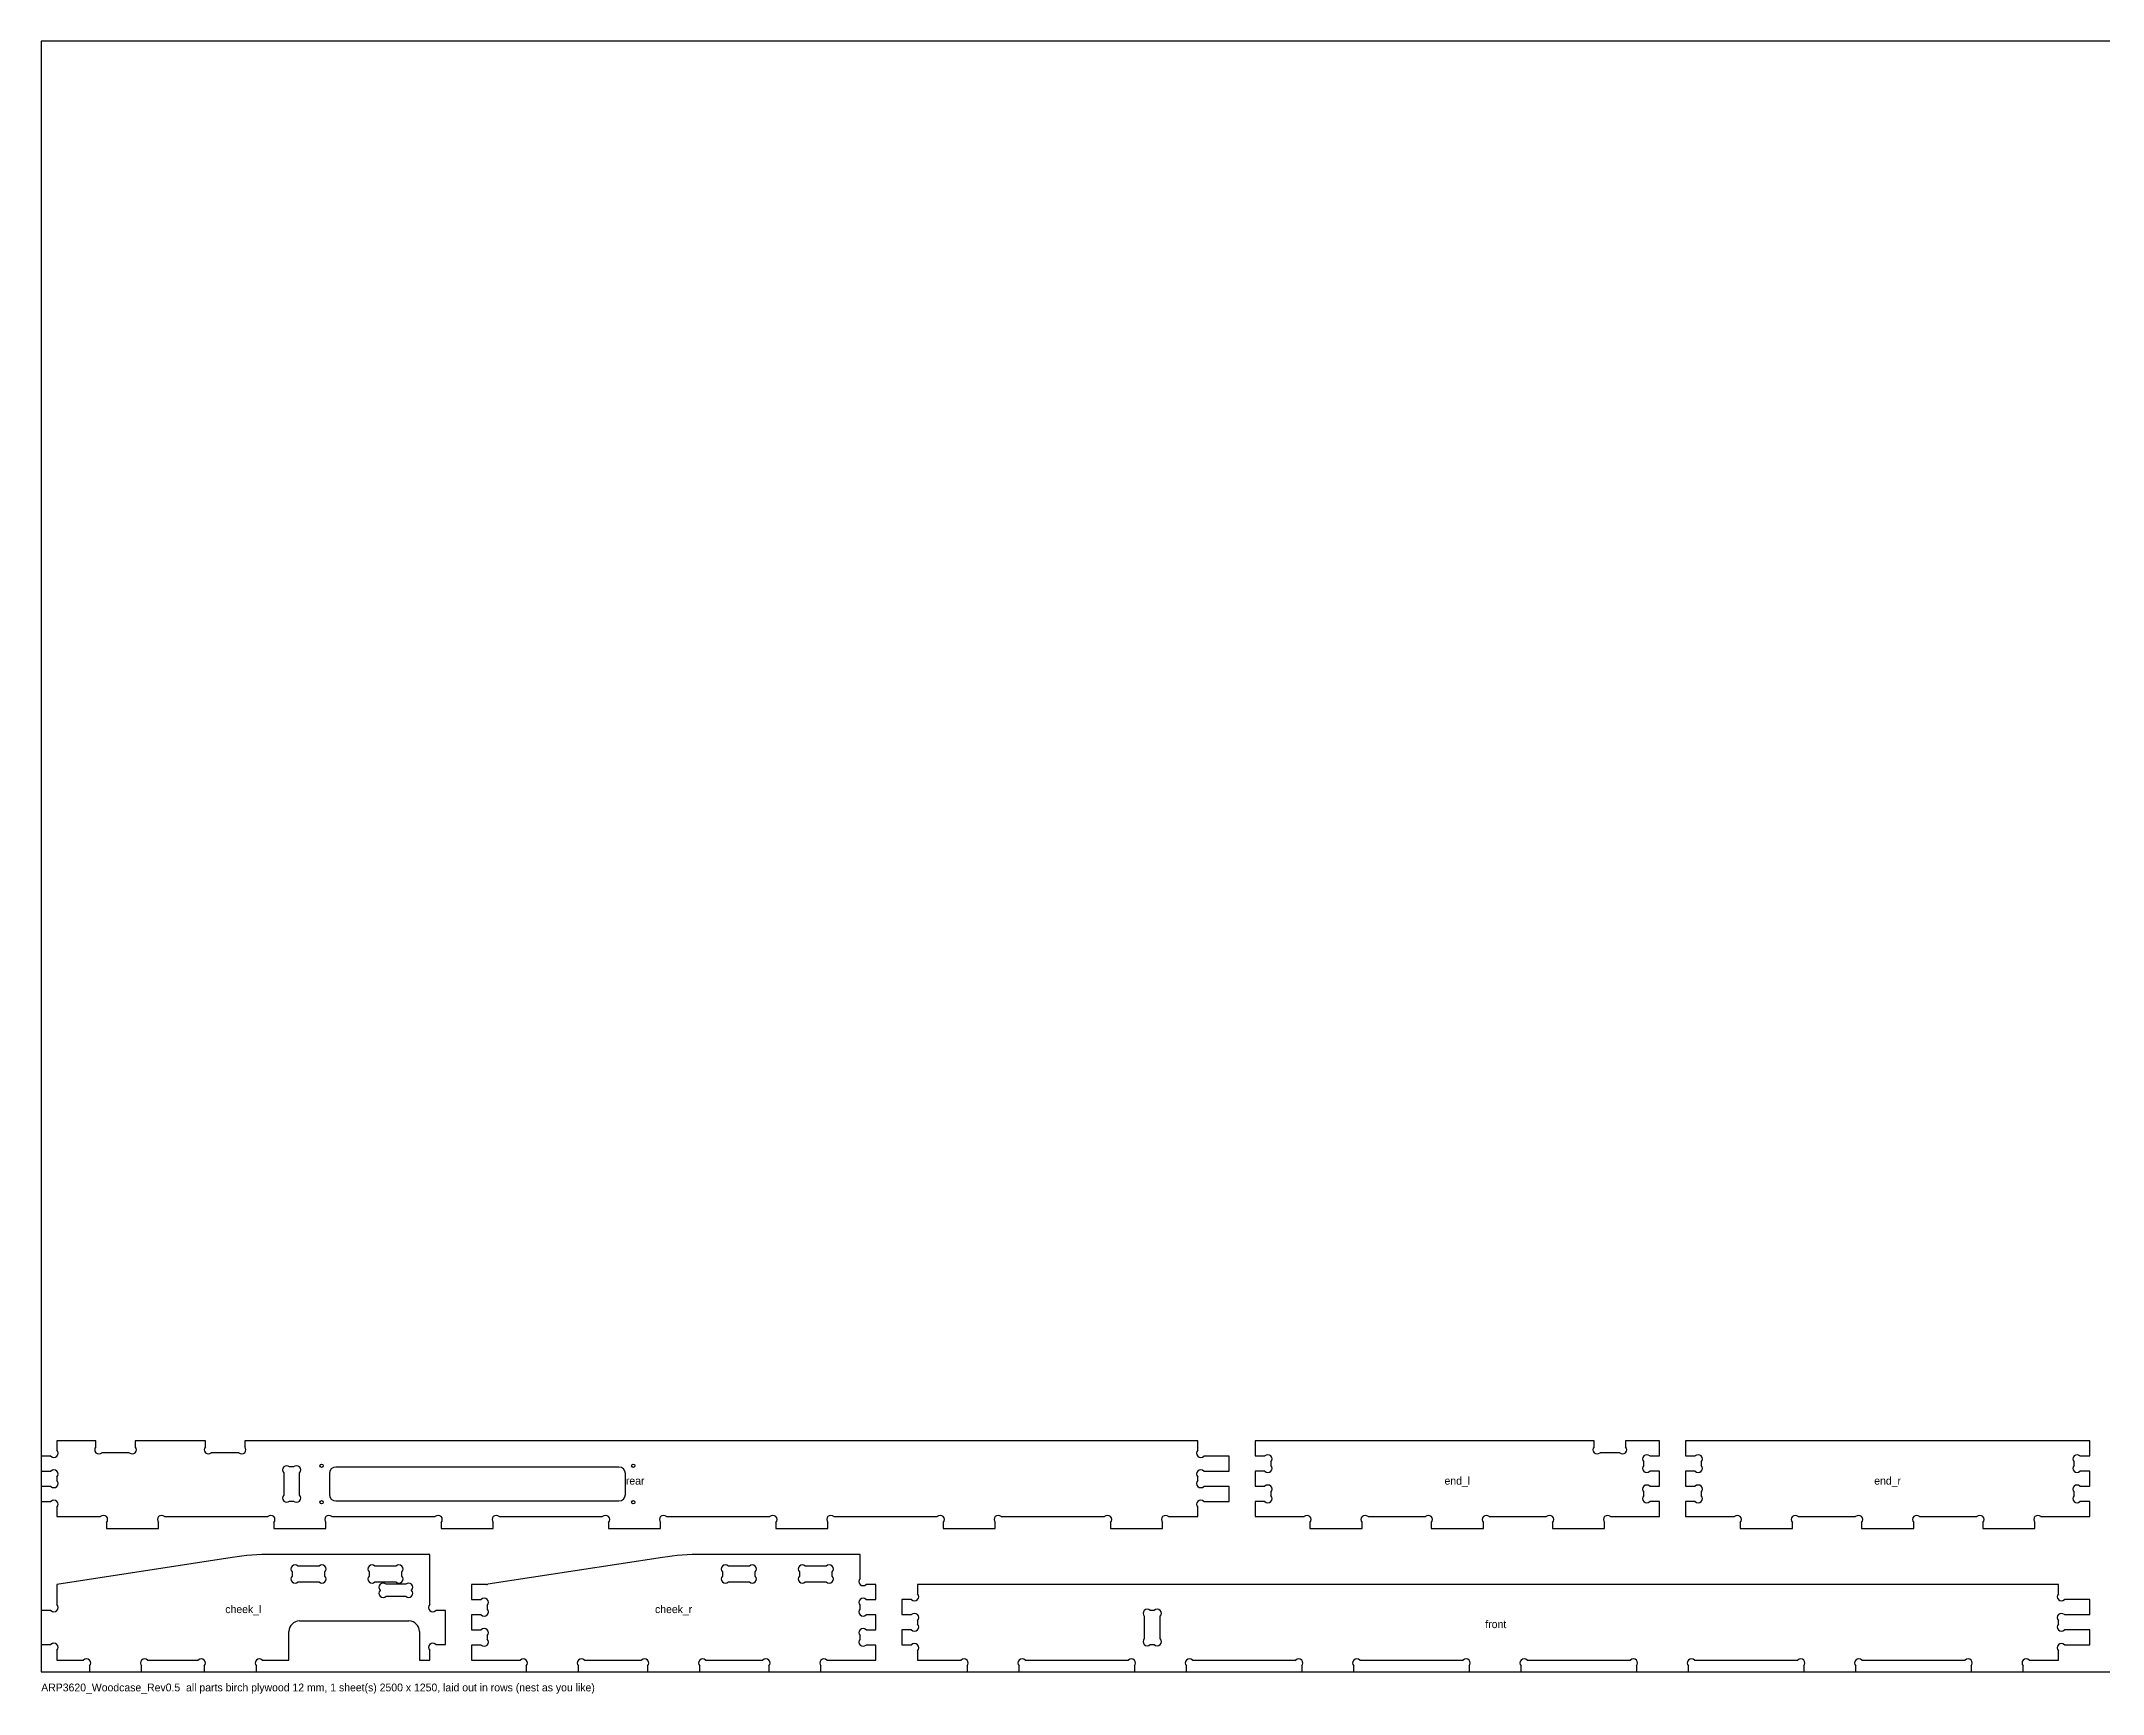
# Model space of a CAD drawing. Header units: millimetres. Extents: x 0 to 2500, y -17 to 1250.
# Drawn here: x 0 to 1581, y -17 to 1250 of the extents above; entities that cross this region are included whole.
import ezdxf
from ezdxf.enums import TextEntityAlignment as Align

# ---------------------------------------------------------------- set-up
doc = ezdxf.new("R2010")
doc.units = ezdxf.units.MM
for name, color, linetype in [('CUTOUT', 1, 'CONTINUOUS'), ('NOTE', 8, 'CONTINUOUS'), ('OUTLINE', 7, 'CONTINUOUS'), ('PILOT', 4, 'CONTINUOUS')]:
    doc.layers.add(name, color=color, linetype=linetype)

msp = doc.modelspace()

# ---------------------------------------------------------------- linework, layer by layer
at = {"layer": 'CUTOUT'}
for p, q in [((185.925, 152.5495), (185.925, 135.4505)), ((193.5495, 157.075), (190.4505, 157.075)), ((198.075, 135.4505), (198.075, 152.5495)), ((221, 152), (221, 136)), ((443, 157), (226, 157)), ((448, 136), (448, 152)), ((190.4505, 130.925), (193.5495, 130.925)), ((226, 131), (443, 131)), ((213.0495, 81.075), (196.9505, 81.075)), ((272.0495, 81.075), (255.9505, 81.075)), ((543.0495, 81.075), (526.9505, 81.075)), ((602.0495, 81.075), (585.9505, 81.075)), ((192.425, 76.5495), (192.425, 73.4505)), ((196.9505, 68.925), (213.0495, 68.925)), ((217.575, 73.4505), (217.575, 76.5495)), ((251.425, 76.5495), (251.425, 73.4505)), ((255.9505, 68.925), (272.0495, 68.925)), ((279.5495, 67.075), (264.4505, 67.075)), ((276.575, 73.4505), (276.575, 76.5495)), ((522.425, 76.5495), (522.425, 73.4505)), ((526.9505, 68.925), (543.0495, 68.925)), ((547.575, 73.4505), (547.575, 76.5495)), ((581.425, 76.5495), (581.425, 73.4505)), ((585.9505, 68.925), (602.0495, 68.925)), ((606.575, 73.4505), (606.575, 76.5495)), ((259.925, 62.5495), (259.925, 62.4505)), ((264.4505, 57.925), (279.5495, 57.925)), ((284.075, 62.4505), (284.075, 62.5495)), ((845.925, 42.5495), (845.925, 25.4505)), ((853.5495, 47.075), (850.4505, 47.075)), ((858.075, 25.4505), (858.075, 42.5495)), ((850.4505, 20.925), (853.5495, 20.925))]:
    msp.add_line(p, q, dxfattribs=at)
for centre, radius, start, end in [((188.1877, 154.8123), 3.2, 45, 225), ((195.8123, 154.8123), 3.2, 315, 135), ((226, 152), 5, 90, 180), ((443, 152), 5, 0, 90), ((188.1877, 133.1877), 3.2, 135, 315), ((195.8123, 133.1877), 3.2, 225, 45), ((226, 136), 5, 180, 270), ((443, 136), 5, 270, 0), ((194.6877, 78.8123), 3.2, 45, 225), ((215.3123, 78.8123), 3.2, 315, 135), ((253.6877, 78.8123), 3.2, 45, 225), ((274.3123, 78.8123), 3.2, 315, 135), ((524.6877, 78.8123), 3.2, 45, 225), ((545.3123, 78.8123), 3.2, 315, 135), ((583.6877, 78.8123), 3.2, 45, 225), ((604.3123, 78.8123), 3.2, 315, 135), ((194.6877, 71.1877), 3.2, 135, 315), ((215.3123, 71.1877), 3.2, 225, 45), ((253.6877, 71.1877), 3.2, 135, 315), ((262.1877, 64.8123), 3.2, 45, 225), ((274.3123, 71.1877), 3.2, 225, 45), ((281.8123, 64.8123), 3.2, 315, 135), ((524.6877, 71.1877), 3.2, 135, 315), ((545.3123, 71.1877), 3.2, 225, 45), ((583.6877, 71.1877), 3.2, 135, 315), ((604.3123, 71.1877), 3.2, 225, 45), ((262.1877, 60.1877), 3.2, 135, 315), ((281.8123, 60.1877), 3.2, 225, 45), ((848.1877, 44.8123), 3.2, 45, 225), ((855.8123, 44.8123), 3.2, 315, 135), ((848.1877, 23.1877), 3.2, 135, 315), ((855.8123, 23.1877), 3.2, 225, 45)]:
    msp.add_arc(centre, radius, start, end, dxfattribs=at)
at = {"layer": 'NOTE'}
for p, q in [((2500, 1250), (0, 1250)), ((0, 1250), (0, 0)), ((0, 0), (2500, 0))]:
    msp.add_line(p, q, dxfattribs=at)
at = {"layer": 'OUTLINE'}
for p, q in [((41.925, 177), (12, 177)), ((12, 177), (12, 169.8505)), ((41.925, 172.5255), (41.925, 177)), ((125.925, 177), (72.075, 177)), ((72.075, 177), (72.075, 172.5255)), ((125.925, 172.5255), (125.925, 177)), ((887, 177), (156.075, 177)), ((156.075, 177), (156.075, 172.5255)), ((887, 169.8505), (887, 177)), ((1190.925, 177), (931, 177)), ((931, 177), (931, 165.475)), ((1190.925, 172.5255), (1190.925, 177)), ((1241, 177), (1215.075, 177)), ((1215.075, 177), (1215.075, 172.5255)), ((1241, 165.475), (1241, 177)), ((1571, 177), (1261, 177)), ((1261, 177), (1261, 165.475)), ((1571, 165.475), (1571, 177)), ((7.4745, 165.325), (0, 165.325)), ((0, 165.325), (0, 153.875)), ((67.5495, 168), (46.4505, 168)), ((151.5495, 168), (130.4505, 168)), ((911, 165.325), (891.5255, 165.325)), ((911, 153.875), (911, 165.325)), ((931, 165.475), (938.4745, 165.475)), ((943, 160.9495), (943, 158.2505)), ((1210.5495, 168), (1195.4505, 168)), ((1229, 158.2505), (1229, 160.9495)), ((1233.5255, 165.475), (1241, 165.475)), ((1261, 165.475), (1268.4745, 165.475)), ((1273, 160.9495), (1273, 158.2505)), ((1559, 158.2505), (1559, 160.9495)), ((1563.5255, 165.475), (1571, 165.475)), ((0, 153.875), (7.4745, 153.875)), ((12, 149.3495), (12, 146.6505)), ((887, 146.6505), (887, 149.3495)), ((891.5255, 153.875), (911, 153.875)), ((938.4745, 153.725), (931, 153.725)), ((931, 153.725), (931, 142.275)), ((1241, 153.725), (1233.5255, 153.725)), ((1241, 142.275), (1241, 153.725)), ((1268.4745, 153.725), (1261, 153.725)), ((1261, 153.725), (1261, 142.275)), ((1571, 153.725), (1563.5255, 153.725)), ((1571, 142.275), (1571, 153.725)), ((7.4745, 142.125), (0, 142.125)), ((0, 142.125), (0, 130.675)), ((0, 130.675), (7.4745, 130.675)), ((911, 142.125), (891.5255, 142.125)), ((891.5255, 130.675), (911, 130.675)), ((911, 130.675), (911, 142.125)), ((931, 142.275), (938.4745, 142.275)), ((938.4745, 130.525), (931, 130.525)), ((931, 130.525), (931, 119)), ((943, 137.7495), (943, 135.0505)), ((1229, 135.0505), (1229, 137.7495)), ((1233.5255, 142.275), (1241, 142.275)), ((1241, 130.525), (1233.5255, 130.525)), ((1241, 119), (1241, 130.525)), ((1261, 142.275), (1268.4745, 142.275)), ((1268.4745, 130.525), (1261, 130.525)), ((1261, 130.525), (1261, 119)), ((1273, 137.7495), (1273, 135.0505)), ((1559, 135.0505), (1559, 137.7495)), ((1563.5255, 142.275), (1571, 142.275)), ((1571, 130.525), (1563.5255, 130.525)), ((1571, 119), (1571, 130.525)), ((12, 126.1495), (12, 119)), ((12, 119), (45.4745, 119)), ((50, 114.4745), (50, 110)), ((90, 110), (90, 114.4745)), ((94.5255, 119), (173.8078, 119)), ((178.3333, 114.4745), (178.3333, 110)), ((218.3333, 110), (218.3333, 114.4745)), ((222.8588, 119), (302.1412, 119)), ((306.6667, 114.4745), (306.6667, 110)), ((346.6667, 110), (346.6667, 114.4745)), ((351.1922, 119), (430.4745, 119)), ((435, 114.4745), (435, 110)), ((475, 110), (475, 114.4745)), ((479.5255, 119), (558.8078, 119)), ((563.3333, 114.4745), (563.3333, 110)), ((603.3333, 110), (603.3333, 114.4745)), ((607.8588, 119), (687.1412, 119)), ((691.6667, 114.4745), (691.6667, 110)), ((731.6667, 110), (731.6667, 114.4745)), ((736.1922, 119), (815.4745, 119)), ((820, 114.4745), (820, 110)), ((860, 110), (860, 114.4745)), ((864.5255, 119), (887, 119)), ((887, 119), (887, 126.1495)), ((931, 119), (968.4745, 119)), ((973, 114.4745), (973, 110)), ((1013, 110), (1013, 114.4745)), ((1017.5255, 119), (1061.4745, 119)), ((1066, 114.4745), (1066, 110)), ((1106, 110), (1106, 114.4745)), ((1110.5255, 119), (1154.4745, 119)), ((1159, 114.4745), (1159, 110)), ((1199, 110), (1199, 114.4745)), ((1203.5255, 119), (1241, 119)), ((1261, 119), (1298.4745, 119)), ((1303, 114.4745), (1303, 110)), ((1343, 110), (1343, 114.4745)), ((1347.5255, 119), (1391.4745, 119)), ((1396, 114.4745), (1396, 110)), ((1436, 110), (1436, 114.4745)), ((1440.5255, 119), (1484.4745, 119)), ((1489, 114.4745), (1489, 110)), ((1529, 110), (1529, 114.4745)), ((1533.5255, 119), (1571, 119)), ((50, 110), (90, 110)), ((178.3333, 110), (218.3333, 110)), ((306.6667, 110), (346.6667, 110)), ((435, 110), (475, 110)), ((563.3333, 110), (603.3333, 110)), ((691.6667, 110), (731.6667, 110)), ((820, 110), (860, 110)), ((973, 110), (1013, 110)), ((1066, 110), (1106, 110)), ((1159, 110), (1199, 110)), ((1303, 110), (1343, 110)), ((1396, 110), (1436, 110)), ((1489, 110), (1529, 110)), ((146.3832, 87.6743), (12, 67)), ((298, 90), (176.7946, 90)), ((298, 51.5255), (298, 90)), ((476.3832, 87.6743), (342.4823, 67.0742)), ((628, 90), (506.7946, 90)), ((628, 71.5255), (628, 90)), ((12, 67), (12, 51.5255)), ((341.512, 67), (330, 67)), ((330, 67), (330, 55.475)), ((640, 67), (632.5255, 67)), ((640, 55.475), (640, 67)), ((1547, 67), (672, 67)), ((672, 67), (672, 59.8505)), ((1547, 59.8505), (1547, 67)), ((330, 55.475), (337.4745, 55.475)), ((342, 50.9495), (342, 48.2505)), ((628, 48.2505), (628, 50.9495)), ((632.5255, 55.475), (640, 55.475)), ((667.4745, 55.325), (660, 55.325)), ((660, 55.325), (660, 43.875)), ((1571, 55.325), (1551.5255, 55.325)), ((1571, 43.875), (1571, 55.325)), ((7.4745, 47), (0, 47)), ((0, 47), (0, 21)), ((198, 39), (282, 39)), ((310, 47), (302.5255, 47)), ((310, 21), (310, 47)), ((337.4745, 43.725), (330, 43.725)), ((330, 43.725), (330, 32.275)), ((330, 32.275), (337.4745, 32.275)), ((640, 43.725), (632.5255, 43.725)), ((632.5255, 32.275), (640, 32.275)), ((640, 32.275), (640, 43.725)), ((660, 43.875), (667.4745, 43.875)), ((667.4745, 32.125), (660, 32.125)), ((660, 32.125), (660, 20.675)), ((672, 39.3495), (672, 36.6505)), ((1547, 36.6505), (1547, 39.3495)), ((1551.5255, 43.875), (1571, 43.875)), ((1571, 32.125), (1551.5255, 32.125)), ((1571, 20.675), (1571, 32.125)), ((0, 21), (7.4745, 21)), ((12, 16.4745), (12, 9)), ((190, 9), (190, 31)), ((290, 31), (290, 9)), ((298, 9), (298, 16.4745)), ((302.5255, 21), (310, 21)), ((337.4745, 20.525), (330, 20.525)), ((330, 20.525), (330, 9)), ((342, 27.7495), (342, 25.0505)), ((628, 25.0505), (628, 27.7495)), ((640, 20.525), (632.5255, 20.525)), ((640, 9), (640, 20.525)), ((660, 20.675), (667.4745, 20.675)), ((672, 16.1495), (672, 9)), ((1547, 9), (1547, 16.1495)), ((1551.5255, 20.675), (1571, 20.675)), ((12, 9), (32.4745, 9)), ((37, 4.4745), (37, 0)), ((37, 0), (77, 0)), ((77, 0), (77, 4.4745)), ((81.5255, 9), (120.4745, 9)), ((125, 4.4745), (125, 0)), ((125, 0), (165, 0)), ((165, 0), (165, 4.4745)), ((169.5255, 9), (190, 9)), ((290, 9), (298, 9)), ((330, 9), (367.4745, 9)), ((372, 4.4745), (372, 0)), ((372, 0), (412, 0)), ((412, 0), (412, 4.4745)), ((416.5255, 9), (460.4745, 9)), ((465, 4.4745), (465, 0)), ((465, 0), (505, 0)), ((505, 0), (505, 4.4745)), ((509.5255, 9), (553.4745, 9)), ((558, 4.4745), (558, 0)), ((558, 0), (598, 0)), ((598, 0), (598, 4.4745)), ((602.5255, 9), (640, 9)), ((672, 9), (705.4745, 9)), ((710, 4.4745), (710, 0)), ((710, 0), (750, 0)), ((750, 0), (750, 4.4745)), ((754.5255, 9), (833.8078, 9)), ((838.3333, 4.4745), (838.3333, 0)), ((838.3333, 0), (878.3333, 0)), ((878.3333, 0), (878.3333, 4.4745)), ((882.8588, 9), (962.1412, 9)), ((966.6667, 4.4745), (966.6667, 0)), ((966.6667, 0), (1006.6667, 0)), ((1006.6667, 0), (1006.6667, 4.4745)), ((1011.1922, 9), (1090.4745, 9)), ((1095, 4.4745), (1095, 0)), ((1095, 0), (1135, 0)), ((1135, 0), (1135, 4.4745)), ((1139.5255, 9), (1218.8078, 9)), ((1223.3333, 4.4745), (1223.3333, 0)), ((1223.3333, 0), (1263.3333, 0)), ((1263.3333, 0), (1263.3333, 4.4745)), ((1267.8588, 9), (1347.1412, 9)), ((1351.6667, 4.4745), (1351.6667, 0)), ((1351.6667, 0), (1391.6667, 0)), ((1391.6667, 0), (1391.6667, 4.4745)), ((1396.1922, 9), (1475.4745, 9)), ((1480, 4.4745), (1480, 0)), ((1480, 0), (1520, 0)), ((1520, 0), (1520, 4.4745)), ((1524.5255, 9), (1547, 9))]:
    msp.add_line(p, q, dxfattribs=at)
for centre, radius, start, end in [((9.7373, 167.5877), 3.2, 225, 45), ((44.1877, 170.2627), 3.2, 135, 315), ((69.8123, 170.2627), 3.2, 225, 45), ((128.1877, 170.2627), 3.2, 135, 315), ((153.8123, 170.2627), 3.2, 225, 45), ((889.2627, 167.5877), 3.2, 135, 315), ((940.7373, 163.2123), 3.2, 315, 135), ((940.7373, 155.9877), 3.2, 225, 45), ((1193.1877, 170.2627), 3.2, 135, 315), ((1212.8123, 170.2627), 3.2, 225, 45), ((1231.2627, 163.2123), 3.2, 45, 225), ((1231.2627, 155.9877), 3.2, 135, 315), ((1270.7373, 163.2123), 3.2, 315, 135), ((1270.7373, 155.9877), 3.2, 225, 45), ((1561.2627, 163.2123), 3.2, 45, 225), ((1561.2627, 155.9877), 3.2, 135, 315), ((9.7373, 151.6123), 3.2, 315, 135), ((9.7373, 144.3877), 3.2, 225, 45), ((889.2627, 151.6123), 3.2, 45, 225), ((889.2627, 144.3877), 3.2, 135, 315), ((940.7373, 140.0123), 3.2, 315, 135), ((1231.2627, 140.0123), 3.2, 45, 225), ((1270.7373, 140.0123), 3.2, 315, 135), ((1561.2627, 140.0123), 3.2, 45, 225), ((9.7373, 128.4123), 3.2, 315, 135), ((889.2627, 128.4123), 3.2, 45, 225), ((940.7373, 132.7877), 3.2, 225, 45), ((1231.2627, 132.7877), 3.2, 135, 315), ((1270.7373, 132.7877), 3.2, 225, 45), ((1561.2627, 132.7877), 3.2, 135, 315), ((47.7373, 116.7373), 3.2, 315, 135), ((92.2627, 116.7373), 3.2, 45, 225), ((176.0706, 116.7373), 3.2, 315, 135), ((220.5961, 116.7373), 3.2, 45, 225), ((304.4039, 116.7373), 3.2, 315, 135), ((348.9294, 116.7373), 3.2, 45, 225), ((432.7373, 116.7373), 3.2, 315, 135), ((477.2627, 116.7373), 3.2, 45, 225), ((561.0706, 116.7373), 3.2, 315, 135), ((605.5961, 116.7373), 3.2, 45, 225), ((689.4039, 116.7373), 3.2, 315, 135), ((733.9294, 116.7373), 3.2, 45, 225), ((817.7373, 116.7373), 3.2, 315, 135), ((862.2627, 116.7373), 3.2, 45, 225), ((970.7373, 116.7373), 3.2, 315, 135), ((1015.2627, 116.7373), 3.2, 45, 225), ((1063.7373, 116.7373), 3.2, 315, 135), ((1108.2627, 116.7373), 3.2, 45, 225), ((1156.7373, 116.7373), 3.2, 315, 135), ((1201.2627, 116.7373), 3.2, 45, 225), ((1300.7373, 116.7373), 3.2, 315, 135), ((1345.2627, 116.7373), 3.2, 45, 225), ((1393.7373, 116.7373), 3.2, 315, 135), ((1438.2627, 116.7373), 3.2, 45, 225), ((1486.7373, 116.7373), 3.2, 315, 135), ((1531.2627, 116.7373), 3.2, 45, 225), ((176.7946, -110), 200, 90, 98.7462), ((506.7946, -110), 200, 90, 98.7462), ((341.756, 70.1907), 3.2, 265.6269, 283.1192), ((630.2627, 69.2627), 3.2, 135, 315), ((9.7373, 49.2627), 3.2, 225, 45), ((300.2627, 49.2627), 3.2, 135, 315), ((339.7373, 53.2123), 3.2, 315, 135), ((339.7373, 45.9877), 3.2, 225, 45), ((630.2627, 53.2123), 3.2, 45, 225), ((630.2627, 45.9877), 3.2, 135, 315), ((669.7373, 57.5877), 3.2, 225, 45), ((1549.2627, 57.5877), 3.2, 135, 315), ((198, 31), 8, 90, 180), ((282, 31), 8, 0, 90), ((339.7373, 30.0123), 3.2, 315, 135), ((630.2627, 30.0123), 3.2, 45, 225), ((669.7373, 41.6123), 3.2, 315, 135), ((669.7373, 34.3877), 3.2, 225, 45), ((1549.2627, 41.6123), 3.2, 45, 225), ((1549.2627, 34.3877), 3.2, 135, 315), ((9.7373, 18.7373), 3.2, 315, 135), ((300.2627, 18.7373), 3.2, 45, 225), ((339.7373, 22.7877), 3.2, 225, 45), ((630.2627, 22.7877), 3.2, 135, 315), ((669.7373, 18.4123), 3.2, 315, 135), ((1549.2627, 18.4123), 3.2, 45, 225), ((34.7373, 6.7373), 3.2, 315, 135), ((79.2627, 6.7373), 3.2, 45, 225), ((122.7373, 6.7373), 3.2, 315, 135), ((167.2627, 6.7373), 3.2, 45, 225), ((369.7373, 6.7373), 3.2, 315, 135), ((414.2627, 6.7373), 3.2, 45, 225), ((462.7373, 6.7373), 3.2, 315, 135), ((507.2627, 6.7373), 3.2, 45, 225), ((555.7373, 6.7373), 3.2, 315, 135), ((600.2627, 6.7373), 3.2, 45, 225), ((707.7373, 6.7373), 3.2, 315, 135), ((752.2627, 6.7373), 3.2, 45, 225), ((836.0706, 6.7373), 3.2, 315, 135), ((880.5961, 6.7373), 3.2, 45, 225), ((964.4039, 6.7373), 3.2, 315, 135), ((1008.9294, 6.7373), 3.2, 45, 225), ((1092.7373, 6.7373), 3.2, 315, 135), ((1137.2627, 6.7373), 3.2, 45, 225), ((1221.0706, 6.7373), 3.2, 315, 135), ((1265.5961, 6.7373), 3.2, 45, 225), ((1349.4039, 6.7373), 3.2, 315, 135), ((1393.9294, 6.7373), 3.2, 45, 225), ((1477.7373, 6.7373), 3.2, 315, 135), ((1522.2627, 6.7373), 3.2, 45, 225)]:
    msp.add_arc(centre, radius, start, end, dxfattribs=at)
at = {"layer": 'PILOT'}
for centre in [(215, 158), (454, 158), (215, 130), (454, 130)]:
    msp.add_circle(centre, 1.25, dxfattribs=at)

# ---------------------------------------------------------------- texts
at = {"layer": 'NOTE'}
for s, p in [('rear', (455.5, 143.5)), ('end_l', (1086, 143.5)), ('end_r', (1416, 143.5)), ('cheek_l', (155, 45)), ('cheek_r', (485, 45)), ('front', (1115.5, 33.5))]:
    msp.add_text(s, height=6, dxfattribs=at).set_placement(p, align=Align.CENTER)
msp.add_text('ARP3620_Woodcase_Rev0.5  all parts birch plywood 12 mm, 1 sheet(s) 2500 x 1250, laid out in rows (nest as you like)', height=6, dxfattribs=at).set_placement((0, -15))

doc.saveas('drawing.dxf')
